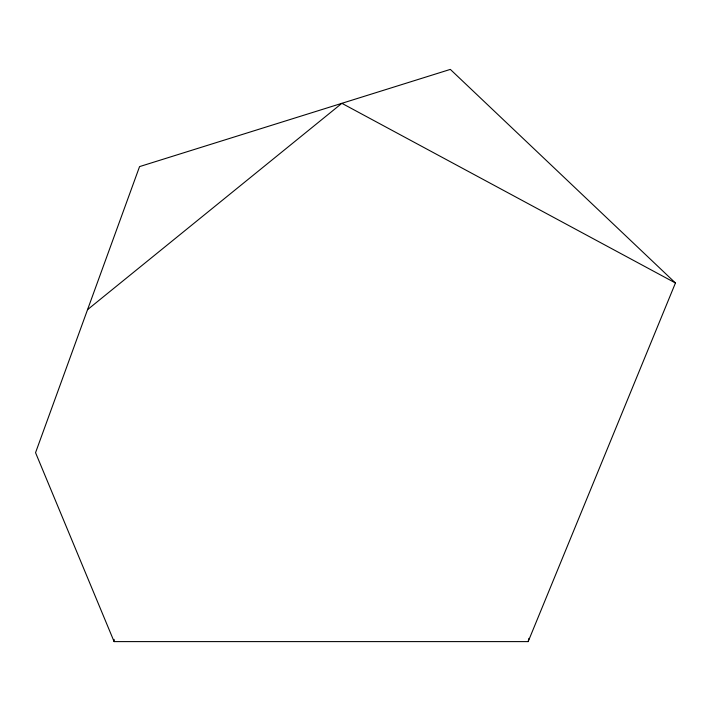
<?xml version="1.0" encoding="UTF-8"?>
<svg xmlns="http://www.w3.org/2000/svg" width="711" height="711" viewBox="0 0 711 711"><rect width="100%" height="100%" fill="white"/><g stroke="black" fill="none" stroke-linecap="round" stroke-linejoin="round"><path stroke-width="1.07" d="M114.107 641.606L35.55 452.676L139.56 166.605L450.33 69.394L675.45 282.987L528.166 641.606L114.107 641.606L114.116 639.385M528.166 641.606L528.94 638.362M87.56 309.64L341.875 103.317L675.45 282.987"/></g></svg>
